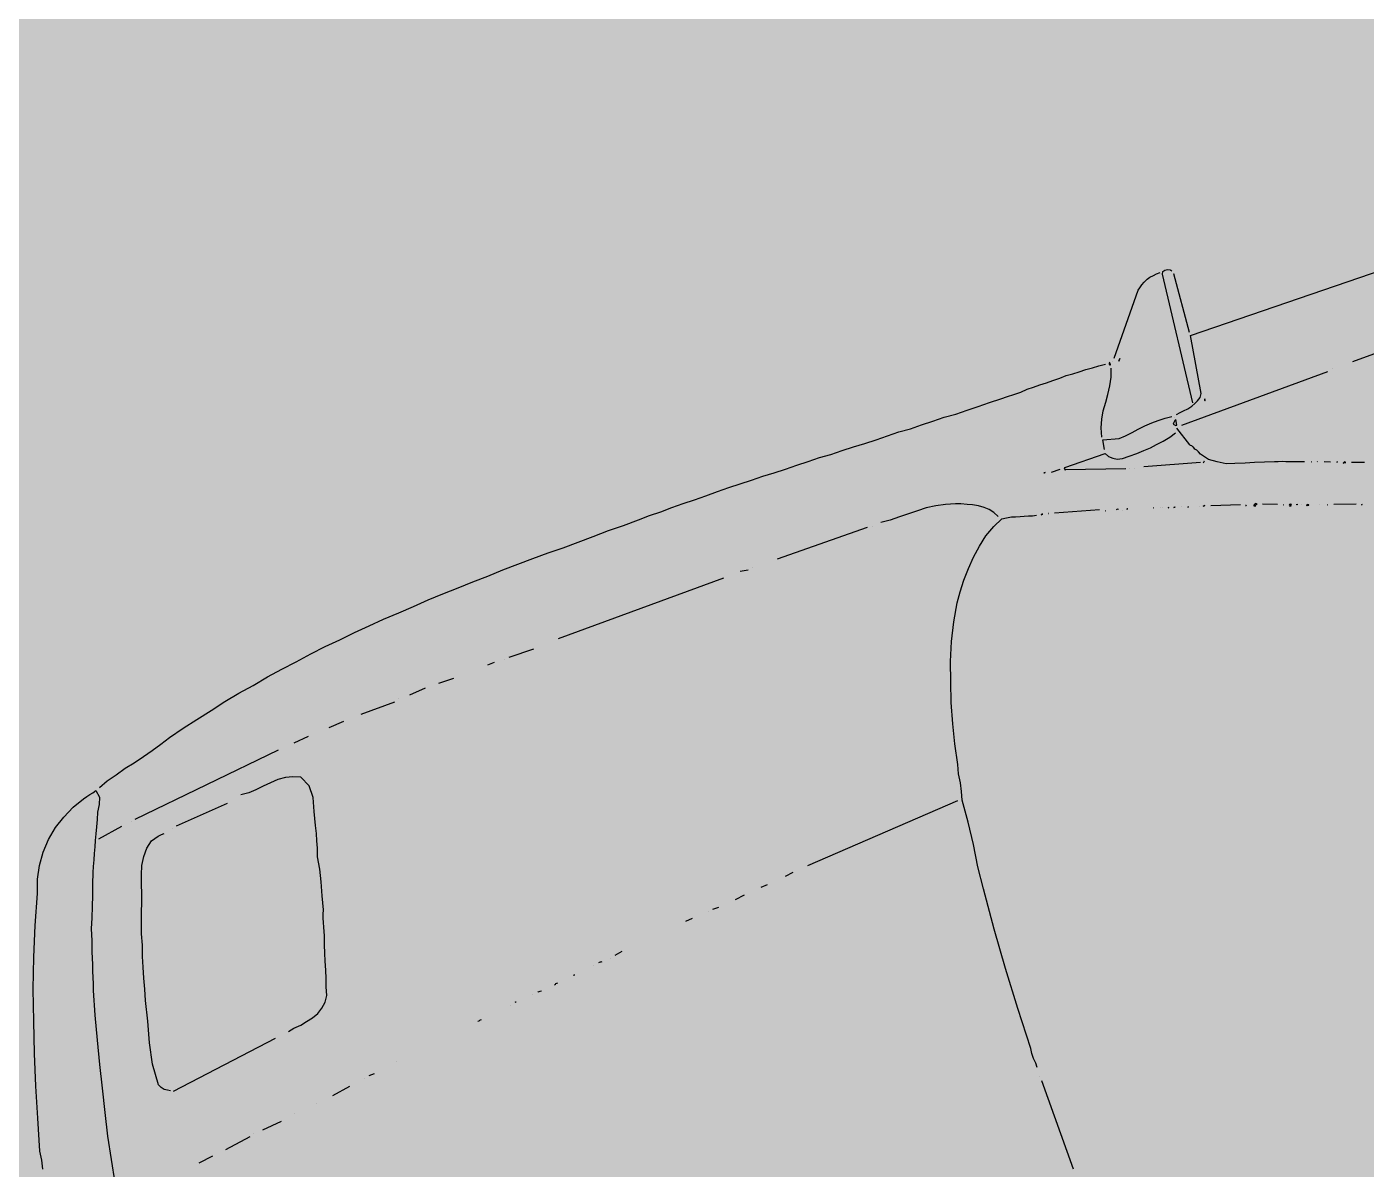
# Model space of a CAD drawing. Header units: metres. Extents: x -45 to 1930, y -347 to 488.
# Drawn here: x 283.2 to 285.121, y -15.283 to -13.645 of the extents above; entities that cross this region are included whole.
import ezdxf

# ---------------------------------------------------------------- set-up
doc = ezdxf.new("R2010")
doc.units = ezdxf.units.M
doc.layers.add('srafa pozemek', color=60, linetype='Continuous')

# ---------------------------------------------------------------- blocks, each defined once
blk = doc.blocks.new('BMW8-PUD')
for p, q in [((1.881, 0.9385), (1.9438, 1.0205)), ((1.9438, 1.0205), (1.947, 1.023)), ((1.947, 1.023), (1.9511, 1.0263)), ((1.9511, 1.0263), (1.9559, 1.0288)), ((1.9559, 1.0288), (1.9608, 1.0313)), ((1.9608, 1.0313), (1.9657, 1.0329)), ((1.9657, 1.0329), (1.9713, 1.0338)), ((1.9682, 0.8424), (1.9844, 1.0315)), ((1.9713, 1.0338), (1.9762, 1.0347)), ((1.9762, 1.0347), (1.9819, 1.0347)), ((1.9844, 1.0315), (1.986, 1.0348)), ((1.986, 1.0348), (1.9892, 1.0356)), ((1.9892, 1.0356), (1.9933, 1.0357)), ((1.9933, 1.0357), (1.9966, 1.034)), ((1.995, 0.9396), (1.9999, 1.0267)), ((1.9966, 1.034), (1.9966, 1.034)), ((1.9966, 1.034), (1.9974, 1.0332)), ((1.9974, 1.0332), (1.9983, 1.0316)), ((1.9983, 1.0316), (1.9983, 1.0316)), ((1.9999, 1.0267), (1.9991, 1.0267)), ((1.9991, 1.0267), (1.9991, 1.0267)), ((1.9999, 1.0267), (1.9999, 1.0267)), ((1.9999, 1.0267), (1.9999, 1.0267)), ((1.9951, 0.9355), (2.8598, 0.9465)), ((0.9299, 0.921), (0.9535, 0.9229)), ((0.9535, 0.9229), (0.9764, 0.9239)), ((0.9764, 0.9239), (0.9991, 0.9249)), ((0.9991, 0.9249), (1.0227, 0.9259)), ((1.0227, 0.9259), (1.0456, 0.9261)), ((1.0456, 0.9261), (1.0683, 0.9271)), ((1.0683, 0.9271), (1.0911, 0.9282)), ((1.0911, 0.9282), (1.1147, 0.9292)), ((1.1147, 0.9292), (1.1375, 0.9294)), ((1.1375, 0.9294), (1.1603, 0.9304)), ((1.1603, 0.9304), (1.1774, 0.9314)), ((1.1774, 0.9314), (1.1945, 0.9315)), ((1.1945, 0.9315), (1.2116, 0.9325)), ((1.2116, 0.9325), (1.2287, 0.9327)), ((1.2287, 0.9327), (1.2458, 0.9328)), ((1.2458, 0.9328), (1.2629, 0.933)), ((1.2629, 0.933), (1.2808, 0.934)), ((1.2808, 0.934), (1.2979, 0.9341)), ((1.2979, 0.9341), (1.315, 0.9343)), ((1.315, 0.9343), (1.3321, 0.9344)), ((1.3321, 0.9344), (1.3492, 0.9346)), ((1.3492, 0.9346), (1.3663, 0.9339)), ((1.3663, 0.9339), (1.3835, 0.934)), ((1.3835, 0.934), (1.4005, 0.9342)), ((1.4005, 0.9342), (1.4177, 0.9344)), ((1.4177, 0.9344), (1.4348, 0.9345)), ((1.4348, 0.9345), (1.4519, 0.9339)), ((1.4519, 0.9339), (1.469, 0.934)), ((1.469, 0.934), (1.486, 0.9342)), ((1.486, 0.9342), (1.5032, 0.9335)), ((1.5032, 0.9335), (1.5203, 0.9336)), ((1.5203, 0.9336), (1.5374, 0.9338)), ((1.5374, 0.9338), (1.5545, 0.934)), ((1.5545, 0.934), (1.5716, 0.9333)), ((1.5716, 0.9333), (1.5887, 0.9335)), ((1.5887, 0.9335), (1.6058, 0.9336)), ((1.6058, 0.9336), (1.6229, 0.9338)), ((1.6229, 0.9338), (1.64, 0.9331)), ((1.64, 0.9331), (1.6571, 0.9333)), ((1.6571, 0.9333), (1.6742, 0.9334)), ((1.6742, 0.9334), (1.6913, 0.9336)), ((1.6913, 0.9336), (1.7084, 0.9337)), ((1.7084, 0.9337), (1.7182, 0.9338)), ((1.7182, 0.9338), (1.7279, 0.9339)), ((1.7279, 0.9339), (1.7385, 0.934)), ((1.7385, 0.934), (1.7483, 0.9349)), ((1.7483, 0.9349), (1.758, 0.935)), ((1.758, 0.935), (1.7678, 0.9351)), ((1.7678, 0.9351), (1.7776, 0.9352)), ((1.7776, 0.9352), (1.7874, 0.9352)), ((1.7874, 0.9352), (1.7979, 0.9353)), ((1.7979, 0.9353), (1.8077, 0.9362)), ((1.8077, 0.9362), (1.8175, 0.9355)), ((1.8175, 0.9355), (1.8273, 0.9356)), ((1.8273, 0.9356), (1.837, 0.9357)), ((1.837, 0.9357), (1.8468, 0.935)), ((1.8468, 0.935), (1.8566, 0.9351)), ((1.8566, 0.9351), (1.8664, 0.9343)), ((1.8682, 0.914), (1.8722, 0.9262)), ((1.8721, 0.9344), (1.8713, 0.9327)), ((1.8713, 0.9327), (1.8713, 0.9319)), ((1.8713, 0.9319), (1.8721, 0.9311)), ((1.8729, 0.9344), (1.8721, 0.9344)), ((1.8721, 0.9311), (1.8721, 0.9311)), ((1.8721, 0.9311), (1.8729, 0.9311)), ((1.8729, 0.9327), (1.8729, 0.9344)), ((1.8729, 0.9319), (1.8729, 0.9327)), ((1.8729, 0.9311), (1.8729, 0.9319)), ((1.8729, 0.9319), (1.8729, 0.9319)), ((1.8729, 0.9311), (1.8729, 0.9311)), ((1.8729, 0.9311), (1.8729, 0.9311)), ((1.877, 0.9353), (1.877, 0.9353)), ((1.8884, 0.9354), (1.886, 0.9321)), ((1.886, 0.9321), (1.8867, 0.9337)), ((1.886, 0.9321), (1.886, 0.9321)), ((1.8867, 0.9337), (1.8876, 0.9345)), ((1.8876, 0.9345), (1.8884, 0.9354)), ((1.9836, 0.8515), (1.9951, 0.9355)), ((0.6997, 0.9002), (0.7232, 0.9037)), ((0.7232, 0.9037), (0.746, 0.9063)), ((0.746, 0.9063), (0.7688, 0.909)), ((0.7688, 0.909), (0.7924, 0.9108)), ((0.7924, 0.9108), (0.8152, 0.9127)), ((0.8152, 0.9127), (0.838, 0.9153)), ((0.838, 0.9153), (0.8607, 0.9171)), ((0.8607, 0.9171), (0.8844, 0.9182)), ((0.8844, 0.9182), (0.9072, 0.92)), ((0.9072, 0.92), (0.9299, 0.921)), ((1.8626, 0.9025), (1.8682, 0.914)), ((0.585, 0.8821), (0.6078, 0.8864)), ((0.6078, 0.8864), (0.6305, 0.8898)), ((0.6305, 0.8898), (0.6541, 0.8941)), ((0.6541, 0.8941), (0.6769, 0.8976)), ((0.6769, 0.8976), (0.6997, 0.9002)), ((1.8497, 0.8821), (1.8562, 0.8919)), ((1.8562, 0.8919), (1.8626, 0.9025)), ((0.4931, 0.8617), (0.5159, 0.8676)), ((0.5159, 0.8676), (0.5387, 0.8727)), ((0.5387, 0.8727), (0.5614, 0.877)), ((0.5614, 0.877), (0.585, 0.8821)), ((1.8369, 0.8608), (1.8425, 0.8714)), ((1.8425, 0.8714), (1.8497, 0.8821)), ((0.4241, 0.8432), (0.4468, 0.8499)), ((0.4468, 0.8499), (0.4696, 0.8558)), ((0.4696, 0.8558), (0.4931, 0.8617)), ((1.829, 0.8363), (1.8321, 0.8493)), ((1.8321, 0.8493), (1.8369, 0.8608)), ((1.9755, 0.8433), (1.9804, 0.8466)), ((1.9804, 0.8466), (1.9836, 0.8515)), ((0.3648, 0.8247), (0.3802, 0.8289)), ((0.3802, 0.8289), (0.3949, 0.8331)), ((0.3949, 0.8331), (0.4095, 0.8381)), ((0.4095, 0.8381), (0.4241, 0.8432)), ((1.8267, 0.8183), (1.829, 0.8322)), ((1.829, 0.8322), (1.8519, 0.8267)), ((1.8519, 0.8267), (1.8616, 0.8276)), ((1.8616, 0.8276), (1.8722, 0.8293)), ((1.8722, 0.8293), (1.882, 0.831)), ((1.882, 0.831), (1.8926, 0.8328)), ((1.8926, 0.8328), (1.9031, 0.8337)), ((1.9031, 0.8337), (1.9129, 0.8338)), ((1.9129, 0.8338), (1.9235, 0.8338)), ((1.9235, 0.8338), (1.9333, 0.8331)), ((1.9357, 0.8267), (1.935, 0.8258)), ((1.9374, 0.8275), (1.9357, 0.8267)), ((1.9366, 0.8193), (1.9374, 0.8275)), ((1.9373, 0.8307), (1.9373, 0.8307)), ((1.9406, 0.834), (1.9463, 0.8349)), ((1.9463, 0.8349), (1.9519, 0.8357)), ((1.9519, 0.8357), (1.9585, 0.8366)), ((1.9585, 0.8366), (1.965, 0.8383)), ((1.965, 0.8383), (1.9707, 0.8408)), ((1.9707, 0.8408), (1.9755, 0.8433)), ((1.9861, 0.8418), (1.9853, 0.8409)), ((1.9853, 0.8401), (1.9861, 0.841)), ((1.9853, 0.8409), (1.9853, 0.8401)), ((1.9853, 0.8401), (1.9853, 0.8401)), ((1.9861, 0.8418), (1.9861, 0.8426)), ((1.9861, 0.8426), (1.9861, 0.8426)), ((1.9861, 0.8426), (1.9861, 0.8426)), ((1.9861, 0.8426), (1.9861, 0.8418)), ((1.9861, 0.8418), (1.9861, 0.8418)), ((1.9861, 0.8418), (1.9861, 0.8418)), ((1.9861, 0.841), (1.9861, 0.8418)), ((1.9861, 0.8418), (1.9861, 0.8418)), ((2.1735, 0.8272), (2.1735, 0.8272)), ((2.2045, 0.8274), (2.3136, 0.8309)), ((0.3063, 0.8063), (0.3201, 0.8121)), ((0.3201, 0.8121), (0.3347, 0.8163)), ((0.3347, 0.8163), (0.3502, 0.8213)), ((0.3502, 0.8213), (0.3648, 0.8247)), ((0.9986, 0.8044), (1.251, 0.8132)), ((1.2762, 0.815), (1.2876, 0.8135)), ((1.2941, 0.8152), (1.2941, 0.8152)), ((1.3324, 0.8155), (1.4692, 0.8184)), ((1.4765, 0.8168), (1.4765, 0.8168)), ((1.5034, 0.8179), (1.4896, 0.8186)), ((1.5173, 0.818), (1.5034, 0.8179)), ((1.5311, 0.8181), (1.5173, 0.818)), ((1.5449, 0.8182), (1.5311, 0.8181)), ((1.558, 0.8183), (1.5449, 0.8182)), ((1.5718, 0.8168), (1.558, 0.8183)), ((1.5857, 0.8145), (1.5718, 0.8168)), ((1.5996, 0.8106), (1.5857, 0.8145)), ((1.6069, 0.8082), (1.5996, 0.8106)), ((1.6151, 0.805), (1.6069, 0.8082)), ((1.7347, 0.8134), (1.7339, 0.8134)), ((1.7339, 0.8134), (1.7339, 0.8134)), ((1.7339, 0.8134), (1.7339, 0.8134)), ((1.7339, 0.8134), (1.7347, 0.8134)), ((1.7355, 0.8134), (1.7347, 0.8134)), ((1.7347, 0.8134), (1.7355, 0.8134)), ((1.7355, 0.8134), (1.7355, 0.8134)), ((1.7355, 0.8134), (1.7355, 0.8134)), ((1.7445, 0.8111), (1.7575, 0.8112)), ((1.7641, 0.8104), (1.7649, 0.8113)), ((1.7641, 0.8096), (1.7641, 0.8104)), ((1.7641, 0.808), (1.7641, 0.8096)), ((1.7649, 0.808), (1.7641, 0.808)), ((1.7649, 0.8113), (1.8259, 0.8126)), ((1.8474, 0.7827), (1.7649, 0.808)), ((1.8259, 0.8126), (1.8293, 0.8069)), ((1.8293, 0.8069), (1.8342, 0.8029)), ((1.9213, 0.8061), (1.931, 0.8095)), ((1.9333, 0.8242), (1.9317, 0.8225)), ((1.9317, 0.8225), (1.9326, 0.8217)), ((1.9326, 0.8217), (1.9334, 0.8209)), ((1.935, 0.8258), (1.9333, 0.8242)), ((1.9334, 0.8209), (1.9342, 0.8201)), ((1.9342, 0.8201), (1.935, 0.8193)), ((1.935, 0.8193), (1.935, 0.8193)), ((1.935, 0.8193), (1.9358, 0.8193)), ((1.9451, 0.7868), (1.935, 0.8152)), ((1.9358, 0.8193), (1.9366, 0.8193)), ((1.9366, 0.8193), (1.9366, 0.8193)), ((1.9432, 0.8169), (2.1662, 0.8247)), ((0.2447, 0.7821), (0.2617, 0.7912)), ((0.2617, 0.7912), (0.2795, 0.7979)), ((0.2795, 0.7979), (0.2852, 0.7996)), ((0.2852, 0.7996), (0.2901, 0.8012)), ((0.2901, 0.8012), (0.295, 0.8021)), ((0.295, 0.8021), (0.2999, 0.8038)), ((0.3024, 0.7932), (0.2984, 0.7834)), ((0.2999, 0.8038), (0.3024, 0.7932)), ((0.6461, 0.7857), (0.6689, 0.7876)), ((0.6958, 0.7894), (0.7471, 0.7915)), ((0.7536, 0.794), (0.7536, 0.794)), ((0.7707, 0.7942), (0.7951, 0.7968)), ((0.8154, 0.797), (0.8382, 0.7972)), ((0.8903, 0.8001), (0.9009, 0.801)), ((0.9164, 0.8004), (0.9164, 0.8004)), ((0.9229, 0.8012), (0.9603, 0.8016)), ((1.6224, 0.8018), (1.6151, 0.805)), ((1.6298, 0.7978), (1.6224, 0.8018)), ((1.6372, 0.793), (1.6298, 0.7978)), ((1.6429, 0.7882), (1.6372, 0.793)), ((1.6479, 0.7817), (1.6429, 0.7882)), ((1.8342, 0.8029), (1.8399, 0.7997)), ((1.8399, 0.7997), (1.8473, 0.7982)), ((1.8473, 0.7982), (1.8578, 0.7983)), ((1.8578, 0.7983), (1.8692, 0.7984)), ((1.8692, 0.7984), (1.8798, 0.7993)), ((1.8798, 0.7993), (1.8904, 0.8002)), ((1.8904, 0.8002), (1.9001, 0.8019)), ((1.9001, 0.8019), (1.9107, 0.8036)), ((1.9107, 0.8036), (1.9213, 0.8061)), ((0.2139, 0.7582), (0.2285, 0.7714)), ((0.2285, 0.7714), (0.2447, 0.7821)), ((0.2928, 0.7736), (0.2888, 0.7638)), ((0.2984, 0.7834), (0.2928, 0.7736)), ((0.3411, 0.7471), (0.5672, 0.7777)), ((0.5916, 0.7803), (0.6144, 0.783)), ((1.6415, 0.7629), (1.6561, 0.7696)), ((1.652, 0.7744), (1.6479, 0.7817)), ((1.6561, 0.7696), (1.6627, 0.7688)), ((1.6627, 0.7688), (1.67, 0.768)), ((1.8523, 0.7811), (1.8523, 0.7811)), ((1.8588, 0.7795), (1.8588, 0.7795)), ((1.9518, 0.7576), (1.8727, 0.7772)), ((1.9459, 0.7852), (1.9451, 0.7868)), ((1.9475, 0.7844), (1.9459, 0.7852)), ((1.9484, 0.7828), (1.9475, 0.7844)), ((1.9492, 0.782), (1.9484, 0.7828)), ((1.95, 0.7787), (1.9492, 0.782)), ((1.9525, 0.7763), (1.95, 0.7787)), ((1.9541, 0.7731), (1.9525, 0.7763)), ((1.9558, 0.769), (1.9541, 0.7731)), ((1.9641, 0.7585), (1.9558, 0.769)), ((0.2011, 0.7434), (0.2139, 0.7582)), ((0.2848, 0.754), (0.2808, 0.745)), ((0.2888, 0.7638), (0.2848, 0.754)), ((1.6132, 0.7423), (1.6269, 0.7538)), ((1.6269, 0.7538), (1.6415, 0.7629)), ((1.67, 0.768), (1.6757, 0.7665)), ((1.6757, 0.7665), (1.6822, 0.7649)), ((1.6822, 0.7649), (1.6879, 0.7633)), ((1.6879, 0.7633), (1.6936, 0.7618)), ((1.6936, 0.7618), (1.6994, 0.7602)), ((1.6994, 0.7602), (1.7051, 0.7594)), ((1.7132, 0.7579), (1.7116, 0.7578)), ((1.7116, 0.7578), (1.7132, 0.7579)), ((1.7116, 0.7578), (1.7116, 0.7578)), ((1.7116, 0.7578), (1.7116, 0.7578)), ((1.714, 0.7579), (1.7132, 0.7579)), ((1.7132, 0.7579), (1.714, 0.7579)), ((1.714, 0.7579), (1.714, 0.7579)), ((1.714, 0.7579), (1.714, 0.7579)), ((1.7222, 0.7563), (1.7214, 0.7563)), ((1.7214, 0.7563), (1.7214, 0.7563)), ((1.7214, 0.7563), (1.7214, 0.7563)), ((1.7214, 0.7563), (1.7222, 0.7563)), ((1.7222, 0.7563), (1.7222, 0.7563)), ((1.7222, 0.7563), (1.7222, 0.7563)), ((1.7222, 0.7563), (1.7222, 0.7563)), ((1.7222, 0.7563), (1.7222, 0.7563)), ((1.7932, 0.7382), (1.7304, 0.7539)), ((1.9559, 0.756), (1.9576, 0.7576)), ((1.9559, 0.756), (1.9559, 0.756)), ((1.9576, 0.7576), (1.9583, 0.7584)), ((1.9583, 0.7584), (1.9583, 0.7584)), ((1.9747, 0.7513), (1.9641, 0.7585)), ((1.9862, 0.7448), (1.9747, 0.7513)), ((0.1898, 0.727), (0.2011, 0.7434)), ((0.2769, 0.736), (0.2737, 0.7278)), ((0.2808, 0.745), (0.2769, 0.736)), ((0.2825, 0.7368), (0.3199, 0.7437)), ((0.3346, 0.7455), (0.3346, 0.7455)), ((0.5074, 0.7324), (0.4959, 0.7331)), ((0.5187, 0.7333), (0.5074, 0.7324)), ((0.5301, 0.735), (0.5187, 0.7333)), ((0.5415, 0.7367), (0.5301, 0.735)), ((0.5529, 0.7376), (0.5415, 0.7367)), ((0.5643, 0.7369), (0.5529, 0.7376)), ((0.5749, 0.7346), (0.5643, 0.7369)), ((0.5855, 0.7306), (0.5749, 0.7346)), ((0.593, 0.7152), (0.5855, 0.7306)), ((1.5882, 0.7168), (1.6003, 0.73)), ((1.6003, 0.73), (1.6132, 0.7423)), ((1.8014, 0.7342), (1.8006, 0.7342)), ((1.8006, 0.7342), (1.8006, 0.7342)), ((1.8006, 0.7342), (1.8006, 0.7342)), ((1.8006, 0.7342), (1.8014, 0.7342)), ((1.8014, 0.7342), (1.8014, 0.7342)), ((1.8014, 0.7342), (1.8014, 0.7342)), ((1.8014, 0.7342), (1.8014, 0.7342)), ((1.8014, 0.7342), (1.8014, 0.7342)), ((1.8169, 0.7311), (1.8161, 0.7311)), ((1.8185, 0.7311), (1.8169, 0.7311)), ((1.8193, 0.7303), (1.8185, 0.7311)), ((1.8193, 0.7303), (1.8193, 0.7303)), ((1.9984, 0.7409), (1.9862, 0.7448)), ((2.0123, 0.7369), (1.9984, 0.7409)), ((2.0254, 0.7338), (2.0123, 0.7369)), ((2.0392, 0.7298), (2.0254, 0.7338)), ((0.181, 0.709), (0.1898, 0.727)), ((0.2697, 0.7188), (0.2665, 0.7106)), ((0.2737, 0.7278), (0.2697, 0.7188)), ((0.3536, 0.7106), (0.3593, 0.7123)), ((0.3593, 0.7123), (0.365, 0.714)), ((0.365, 0.714), (0.3699, 0.7148)), ((0.3699, 0.7148), (0.3739, 0.7148)), ((0.3878, 0.7174), (0.3878, 0.7174)), ((0.3943, 0.7199), (0.474, 0.728)), ((0.5932, 0.6973), (0.593, 0.7152)), ((1.5769, 0.7029), (1.5882, 0.7168)), ((1.8243, 0.7279), (1.8243, 0.7279)), ((1.8316, 0.7272), (1.8308, 0.7272)), ((1.8308, 0.7272), (1.8308, 0.7272)), ((1.8308, 0.7272), (1.8308, 0.7272)), ((1.8308, 0.7272), (1.8316, 0.7272)), ((1.8324, 0.7272), (1.8316, 0.7272)), ((1.8316, 0.7272), (1.8324, 0.7272)), ((1.8324, 0.7272), (1.8324, 0.7272)), ((1.8324, 0.7272), (1.8324, 0.7272)), ((1.8683, 0.7169), (1.8675, 0.7169)), ((1.8675, 0.7169), (1.8675, 0.7169)), ((1.8675, 0.7169), (1.8675, 0.7169)), ((1.8675, 0.7169), (1.8683, 0.7169)), ((1.8683, 0.7169), (1.8683, 0.7169)), ((1.8683, 0.7169), (1.8683, 0.7169)), ((1.8683, 0.7169), (1.8683, 0.7169)), ((1.8683, 0.7169), (1.8683, 0.7169)), ((1.8773, 0.7137), (1.8773, 0.7137)), ((1.8806, 0.713), (1.8806, 0.713)), ((2.0531, 0.7259), (2.0392, 0.7298)), ((2.058, 0.7243), (2.0531, 0.7259)), ((2.0637, 0.7227), (2.058, 0.7243)), ((2.0686, 0.7204), (2.0637, 0.7227)), ((2.0743, 0.7188), (2.0686, 0.7204)), ((2.0792, 0.7172), (2.0743, 0.7188)), ((2.0841, 0.7156), (2.0792, 0.7172)), ((2.089, 0.714), (2.0841, 0.7156)), ((2.0939, 0.7124), (2.089, 0.714)), ((0.1746, 0.6895), (0.181, 0.709)), ((0.2593, 0.6935), (0.2538, 0.6779)), ((0.2625, 0.7016), (0.2593, 0.6935)), ((0.2665, 0.7106), (0.2625, 0.7016)), ((0.3295, 0.6811), (0.3359, 0.6925)), ((0.3359, 0.6925), (0.3439, 0.7024)), ((0.3439, 0.7024), (0.3536, 0.7106)), ((0.5885, 0.6777), (0.5932, 0.6973)), ((1.5665, 0.6889), (1.5769, 0.7029)), ((1.8887, 0.7106), (1.8879, 0.7106)), ((1.8879, 0.7106), (1.8879, 0.7106)), ((1.8879, 0.7106), (1.8879, 0.7106)), ((1.8879, 0.7106), (1.8887, 0.7106)), ((1.8887, 0.7106), (1.8887, 0.7106)), ((1.8887, 0.7106), (1.8887, 0.7106)), ((1.8887, 0.7106), (1.8887, 0.7106)), ((1.8887, 0.7106), (1.8887, 0.7106)), ((1.8969, 0.7082), (1.8953, 0.7082)), ((1.8953, 0.7082), (1.8953, 0.7082)), ((1.8953, 0.7082), (1.8953, 0.7082)), ((1.8953, 0.7082), (1.8969, 0.7082)), ((1.8977, 0.7082), (1.8969, 0.7082)), ((1.8969, 0.7082), (1.8977, 0.7082)), ((1.8977, 0.7082), (1.8977, 0.7082)), ((1.8977, 0.7082), (1.8977, 0.7082)), ((1.9059, 0.7058), (1.9059, 0.7058)), ((1.9157, 0.7027), (1.9149, 0.7027)), ((1.9149, 0.7027), (1.9149, 0.7027)), ((1.9149, 0.7027), (1.9149, 0.7027)), ((1.9149, 0.7027), (1.9157, 0.7027)), ((1.9157, 0.7027), (1.9157, 0.7027)), ((1.9157, 0.7027), (1.9157, 0.7027)), ((1.9157, 0.7027), (1.9157, 0.7027)), ((1.9157, 0.7027), (1.9157, 0.7027)), ((1.9312, 0.6987), (1.9312, 0.6987)), ((1.9377, 0.6972), (1.9361, 0.6971)), ((1.9361, 0.6971), (1.9377, 0.6972)), ((1.9361, 0.6971), (1.9361, 0.6971)), ((1.9361, 0.6971), (1.9361, 0.6971)), ((1.9385, 0.6972), (1.9377, 0.6972)), ((1.9377, 0.6972), (1.9385, 0.6972)), ((1.9385, 0.6972), (1.9385, 0.6972)), ((1.9385, 0.6972), (1.9385, 0.6972)), ((1.9876, 0.6822), (1.9467, 0.694)), ((2.1037, 0.7093), (2.1029, 0.7092)), ((2.1029, 0.7092), (2.1037, 0.7093)), ((2.1029, 0.7092), (2.1029, 0.7092)), ((2.1029, 0.7092), (2.1029, 0.7092)), ((2.1037, 0.7093), (2.1037, 0.7093)), ((2.1037, 0.7093), (2.1037, 0.7093)), ((2.1037, 0.7093), (2.1037, 0.7093)), ((2.1037, 0.7093), (2.1037, 0.7093)), ((2.1119, 0.7069), (2.1111, 0.7069)), ((2.1111, 0.7069), (2.1111, 0.7069)), ((2.1111, 0.7069), (2.1111, 0.7069)), ((2.1111, 0.7069), (2.1119, 0.7069)), ((2.1119, 0.7069), (2.1119, 0.7069)), ((2.1119, 0.7069), (2.1119, 0.7069)), ((2.1119, 0.7069), (2.1119, 0.7069)), ((2.1119, 0.7069), (2.1119, 0.7069)), ((2.1291, 0.7005), (2.1209, 0.7037)), ((2.1389, 0.6974), (2.1381, 0.6974)), ((2.1381, 0.6974), (2.1381, 0.6974)), ((2.1381, 0.6974), (2.1381, 0.6974)), ((2.1381, 0.6974), (2.1389, 0.6974)), ((2.1389, 0.6974), (2.1389, 0.6974)), ((2.1389, 0.6974), (2.1389, 0.6974)), ((2.1389, 0.6974), (2.1389, 0.6974)), ((2.1389, 0.6974), (2.1389, 0.6974)), ((2.1478, 0.6942), (2.1462, 0.6934)), ((2.1462, 0.6934), (2.147, 0.6934)), ((2.147, 0.6934), (2.1478, 0.6934)), ((2.1487, 0.6942), (2.1478, 0.6942)), ((2.1478, 0.6934), (2.1487, 0.6934)), ((2.1495, 0.6934), (2.1487, 0.6942)), ((2.1487, 0.6934), (2.1495, 0.6926)), ((2.1495, 0.6926), (2.1495, 0.6934)), ((0.1571, 0.6469), (0.1746, 0.6895)), ((0.2538, 0.6779), (0.249, 0.6624)), ((0.3247, 0.6688), (0.3295, 0.6811)), ((0.5838, 0.6581), (0.5885, 0.6777)), ((1.5448, 0.6505), (1.5576, 0.675)), ((1.5576, 0.675), (1.5665, 0.6889)), ((1.9949, 0.679), (1.9941, 0.6789)), ((1.9941, 0.6789), (1.9949, 0.679)), ((1.9941, 0.6789), (1.9941, 0.6789)), ((1.9941, 0.6789), (1.9941, 0.6789)), ((1.9957, 0.679), (1.9949, 0.679)), ((1.9949, 0.679), (1.9957, 0.679)), ((1.9957, 0.679), (1.9957, 0.679)), ((1.9957, 0.679), (1.9957, 0.679)), ((2.0072, 0.6766), (2.0055, 0.6758)), ((2.0055, 0.6758), (2.0055, 0.675)), ((2.0055, 0.675), (2.0072, 0.6742)), ((2.008, 0.6774), (2.0072, 0.6766)), ((2.0072, 0.6742), (2.008, 0.6742)), ((2.0096, 0.6766), (2.008, 0.6774)), ((2.008, 0.6758), (2.008, 0.6758)), ((2.008, 0.6758), (2.0088, 0.6758)), ((2.008, 0.6742), (2.008, 0.6758)), ((2.0088, 0.6758), (2.0096, 0.6758)), ((2.0104, 0.6758), (2.0096, 0.6766)), ((2.0096, 0.6758), (2.0104, 0.6758)), ((2.0382, 0.6663), (2.0178, 0.6735)), ((2.1756, 0.6846), (2.1576, 0.6902)), ((0.249, 0.6624), (0.2434, 0.6477)), ((0.3168, 0.6427), (0.3207, 0.6557)), ((0.3207, 0.6557), (0.3247, 0.6688)), ((0.5814, 0.6467), (0.5838, 0.6581)), ((2.0455, 0.6631), (2.0455, 0.6631)), ((2.0455, 0.6631), (2.0455, 0.6631)), ((2.0463, 0.6631), (2.0455, 0.6631)), ((2.0455, 0.6631), (2.0463, 0.6631)), ((2.0463, 0.6631), (2.0463, 0.6631)), ((2.0463, 0.6631), (2.0463, 0.6631)), ((2.0463, 0.6631), (2.0463, 0.6631)), ((2.0463, 0.6631), (2.0463, 0.6631)), ((2.0545, 0.6608), (2.0537, 0.6599)), ((2.0537, 0.6599), (2.0537, 0.6591)), ((2.0537, 0.6591), (2.0553, 0.6583)), ((2.0553, 0.6608), (2.0545, 0.6608)), ((2.0561, 0.6608), (2.0553, 0.6608)), ((2.0553, 0.6583), (2.0561, 0.6583)), ((2.057, 0.66), (2.0561, 0.6608)), ((2.0561, 0.6592), (2.057, 0.66)), ((2.0561, 0.6592), (2.0561, 0.6592)), ((2.0561, 0.6583), (2.0561, 0.6592)), ((2.057, 0.66), (2.057, 0.66)), ((2.057, 0.66), (2.057, 0.66)), ((2.0651, 0.6576), (2.0635, 0.6576)), ((2.0635, 0.6576), (2.0635, 0.6576)), ((2.0659, 0.6568), (2.0651, 0.6576)), ((2.0659, 0.6568), (2.0659, 0.6568)), ((2.0708, 0.6552), (2.0708, 0.6552)), ((0.1412, 0.6045), (0.1571, 0.6469)), ((0.2434, 0.6477), (0.2379, 0.6322)), ((0.3128, 0.6304), (0.3168, 0.6427)), ((0.5767, 0.6263), (0.579, 0.6369)), ((0.579, 0.6369), (0.5814, 0.6467)), ((1.5328, 0.6251), (1.5448, 0.6505)), ((2.0782, 0.6528), (2.0774, 0.652)), ((2.0774, 0.652), (2.0774, 0.652)), ((2.0774, 0.652), (2.0782, 0.652)), ((2.079, 0.6529), (2.0782, 0.6528)), ((2.0782, 0.652), (2.079, 0.6512)), ((2.0806, 0.652), (2.079, 0.6529)), ((2.079, 0.6512), (2.0806, 0.6512)), ((2.0806, 0.6512), (2.0806, 0.652)), ((2.0806, 0.652), (2.0806, 0.652)), ((2.0806, 0.652), (2.0806, 0.652)), ((2.0806, 0.652), (2.0806, 0.652)), ((2.0806, 0.6512), (2.0806, 0.6512)), ((2.0953, 0.6481), (2.0953, 0.6481)), ((2.1068, 0.6433), (2.1059, 0.6433)), ((2.1059, 0.6433), (2.1059, 0.6433)), ((2.1059, 0.6433), (2.1059, 0.6433)), ((2.1059, 0.6433), (2.1068, 0.6433)), ((2.1068, 0.6433), (2.1068, 0.6433)), ((2.1068, 0.6433), (2.1068, 0.6433)), ((2.1068, 0.6433), (2.1068, 0.6433)), ((2.1068, 0.6433), (2.1068, 0.6433)), ((2.1452, 0.6314), (2.1149, 0.6409)), ((0.2323, 0.6175), (0.2276, 0.6012)), ((0.2379, 0.6322), (0.2323, 0.6175)), ((0.3033, 0.6026), (0.308, 0.6182)), ((0.308, 0.6182), (0.3128, 0.6304)), ((0.5705, 0.5969), (0.5727, 0.6148)), ((0.5727, 0.6148), (0.5767, 0.6263)), ((1.5225, 0.5982), (1.5328, 0.6251)), ((2.1533, 0.6283), (2.1525, 0.6283)), ((2.1525, 0.6283), (2.1525, 0.6283)), ((2.1525, 0.6283), (2.1525, 0.6283)), ((2.1525, 0.6283), (2.1533, 0.6283)), ((2.1533, 0.6283), (2.1533, 0.6283)), ((2.1533, 0.6283), (2.1533, 0.6283)), ((2.1533, 0.6283), (2.1533, 0.6283)), ((2.1533, 0.6283), (2.1533, 0.6283)), ((0.1261, 0.5611), (0.1412, 0.6045)), ((0.2276, 0.6012), (0.2228, 0.5856)), ((0.2985, 0.588), (0.3033, 0.6026)), ((0.5666, 0.579), (0.5705, 0.5969)), ((1.5138, 0.5704), (1.5225, 0.5982)), ((0.2228, 0.5856), (0.2181, 0.5685)), ((0.2946, 0.5724), (0.2985, 0.588)), ((0.5618, 0.5594), (0.5666, 0.579)), ((0.1127, 0.5171), (0.1261, 0.5611)), ((0.2149, 0.5595), (0.2125, 0.5505)), ((0.2181, 0.5685), (0.2149, 0.5595)), ((0.2898, 0.5569), (0.2946, 0.5724)), ((0.5571, 0.5398), (0.5618, 0.5594)), ((1.5051, 0.5418), (1.5138, 0.5704)), ((0.2102, 0.5416), (0.207, 0.5325)), ((0.2125, 0.5505), (0.2102, 0.5416)), ((0.282, 0.5267), (0.2859, 0.5422)), ((0.2859, 0.5422), (0.2898, 0.5569)), ((0.5547, 0.5341), (0.5571, 0.5398)), ((1.498, 0.5124), (1.5051, 0.5418)), ((0.207, 0.5325), (0.1984, 0.4983)), ((0.278, 0.5112), (0.282, 0.5267)), ((0.55, 0.5161), (0.5516, 0.5226)), ((0.5516, 0.5226), (0.5532, 0.5284)), ((0.5532, 0.5284), (0.5547, 0.5341)), ((0.0992, 0.473), (0.1127, 0.5171)), ((0.2741, 0.4957), (0.278, 0.5112)), ((0.5429, 0.4916), (0.5469, 0.5038)), ((0.5469, 0.5038), (0.55, 0.5161)), ((1.4917, 0.4839), (1.498, 0.5124)), ((0.1984, 0.4983), (0.1905, 0.4632)), ((0.2679, 0.4663), (0.2741, 0.4957)), ((0.5366, 0.4688), (0.5398, 0.4802)), ((0.5398, 0.4802), (0.5429, 0.4916)), ((1.4863, 0.4545), (1.4917, 0.4839)), ((0.0866, 0.428), (0.0992, 0.473)), ((0.1905, 0.4632), (0.1827, 0.4289)), ((0.2608, 0.4361), (0.2679, 0.4663)), ((0.5335, 0.4565), (0.5366, 0.4688)), ((0.5263, 0.4336), (0.5303, 0.4451)), ((0.5303, 0.4451), (0.5335, 0.4565)), ((1.4832, 0.4414), (1.4863, 0.4545)), ((0.0748, 0.3832), (0.0866, 0.428)), ((0.1827, 0.4289), (0.1757, 0.3955)), ((0.2554, 0.4059), (0.2608, 0.4361)), ((0.5232, 0.4214), (0.5263, 0.4336)), ((1.4793, 0.4162), (1.4817, 0.4284)), ((1.4817, 0.4284), (1.4832, 0.4414)), ((0.254, 0.375), (0.2554, 0.4059)), ((0.503, 0.4009), (0.5111, 0.4066)), ((0.5111, 0.4066), (0.5184, 0.4132)), ((0.5184, 0.4132), (0.5232, 0.4214)), ((1.2369, 0.3838), (1.4705, 0.4055)), ((1.4748, 0.3713), (1.4762, 0.4039)), ((1.4762, 0.4039), (1.4793, 0.4162)), ((0.1757, 0.3955), (0.1687, 0.3612)), ((0.2721, 0.3597), (0.4347, 0.3864)), ((0.4551, 0.3898), (0.464, 0.3915)), ((0.464, 0.3915), (0.4746, 0.3925)), ((0.4746, 0.3925), (0.4843, 0.395)), ((0.4843, 0.395), (0.4941, 0.3975)), ((0.4941, 0.3975), (0.503, 0.4009)), ((0.063, 0.3374), (0.0748, 0.3832)), ((0.2565, 0.3701), (0.254, 0.375)), ((0.2598, 0.3661), (0.2565, 0.3701)), ((0.2639, 0.3637), (0.2598, 0.3661)), ((1.0807, 0.3653), (1.0807, 0.3653)), ((1.088, 0.367), (1.097, 0.3671)), ((1.123, 0.3698), (1.1377, 0.3724)), ((1.1637, 0.375), (1.1735, 0.3759)), ((1.2019, 0.3795), (1.2141, 0.3812)), ((1.4719, 0.3387), (1.4748, 0.3713)), ((0.1687, 0.3612), (0.1616, 0.3278)), ((0.268, 0.3613), (0.2639, 0.3637)), ((0.9343, 0.3477), (0.9457, 0.3503)), ((1.0457, 0.3626), (1.0563, 0.3635)), ((0.0615, 0.3244), (0.063, 0.3374)), ((0.1616, 0.3278), (0.1562, 0.2943)), ((0.7773, 0.3284), (0.7773, 0.3284)), ((0.7773, 0.3284), (0.7781, 0.3284)), ((0.7781, 0.3284), (0.7789, 0.3284)), ((0.7789, 0.3284), (0.7789, 0.3284)), ((0.8041, 0.3311), (0.8041, 0.3311)), ((0.8123, 0.332), (0.8131, 0.332)), ((0.8131, 0.332), (0.8147, 0.332)), ((0.8147, 0.332), (0.8163, 0.332)), ((0.8163, 0.332), (0.818, 0.332)), ((0.8383, 0.3346), (0.8399, 0.3347)), ((0.8399, 0.3347), (0.8408, 0.3355)), ((0.8408, 0.3355), (0.8424, 0.3355)), ((0.8424, 0.3355), (0.844, 0.3355)), ((0.8684, 0.339), (0.8684, 0.339)), ((0.8684, 0.339), (0.87, 0.339)), ((0.87, 0.339), (0.8708, 0.339)), ((0.8708, 0.339), (0.8708, 0.339)), ((0.9009, 0.3434), (0.9009, 0.3434)), ((0.9091, 0.3451), (0.9099, 0.3451)), ((0.9099, 0.3451), (0.9115, 0.3451)), ((0.9115, 0.3451), (0.9123, 0.3451)), ((0.9123, 0.3451), (0.914, 0.3451)), ((0.9262, 0.3452), (0.9262, 0.3452)), ((1.4681, 0.3061), (1.4719, 0.3387)), ((0.0591, 0.3114), (0.0615, 0.3244)), ((0.7179, 0.3189), (0.7196, 0.3189)), ((0.7196, 0.3189), (0.7212, 0.3197)), ((0.7212, 0.3197), (0.722, 0.3198)), ((0.722, 0.3198), (0.7236, 0.3198)), ((0.7692, 0.3259), (0.7692, 0.3259)), ((0.1562, 0.2943), (0.1508, 0.2609)), ((0.5374, 0.2912), (0.5374, 0.2912)), ((0.5455, 0.2937), (0.5536, 0.2938)), ((0.5886, 0.2998), (0.5886, 0.2998)), ((1.4659, 0.2735), (1.4681, 0.3061)), ((0.3764, 0.267), (0.4056, 0.2705)), ((0.4268, 0.2748), (0.4268, 0.2748)), ((0.4609, 0.2783), (0.4609, 0.2783)), ((0.4869, 0.2826), (0.5146, 0.2878)), ((1.4624, 0.214), (1.4659, 0.2735)), ((0.2747, 0.2506), (0.2966, 0.254)), ((0.317, 0.2567), (0.356, 0.2635)), ((0.3625, 0.266), (0.3625, 0.266)), ((1.4605, 0.1554), (1.4624, 0.214)), ((1.4594, 0.0951), (1.4605, 0.1554)), ((1.4591, 0.0348), (1.4594, 0.0951)), ((1.4584, 0.0275), (1.4591, 0.0348)), ((1.4584, 0.0202), (1.4584, 0.0275)), ((1.4593, 0.0128), (1.4584, 0.0202)), ((1.4594, 0.0063), (1.4593, 0.0128)), ((1.4579, -0.0067), (1.4579, -0.0067)), ((1.4632, -0.1484), (1.4596, -0.014))]:
    blk.add_line(p, q)

msp = doc.modelspace()

# ---------------------------------------------------------------- hatches: boundary and pattern name
at = {"layer": 'srafa pozemek', "linetype": 'Continuous', "lineweight": 0}
h = msp.add_hatch(color=256, dxfattribs=at)
h.paths.add_polyline_path([(276.396756, -6.461814), (304.224323, -12.356896), (304.738556, -12.431053), (319.972339, -47.086498), (316.157232, -48.53174), (306.539377, -52.495263), (291.298899, -58.147889), (286.487939, -43.14322), (283.67829, -30.994972), (281.535834, -22.100834), (277.940623, -10.266371)])
h.paths.add_polyline_path([(288.633542, -16.395366), (300.954108, -17.24279), (308.305379, -34.058251), (298.409693, -38.384381), (289.005074, -16.872046), (288.836865, -16.86045)], flags=16)

# ---------------------------------------------------------------- block references
at = {"linetype": 'Continuous', "lineweight": 0, "rotation": 18.13706455039149}
msp.add_blockref('BMW8-PUD', (283.264077, -15.597594), dxfattribs=at)

doc.saveas('drawing.dxf')
